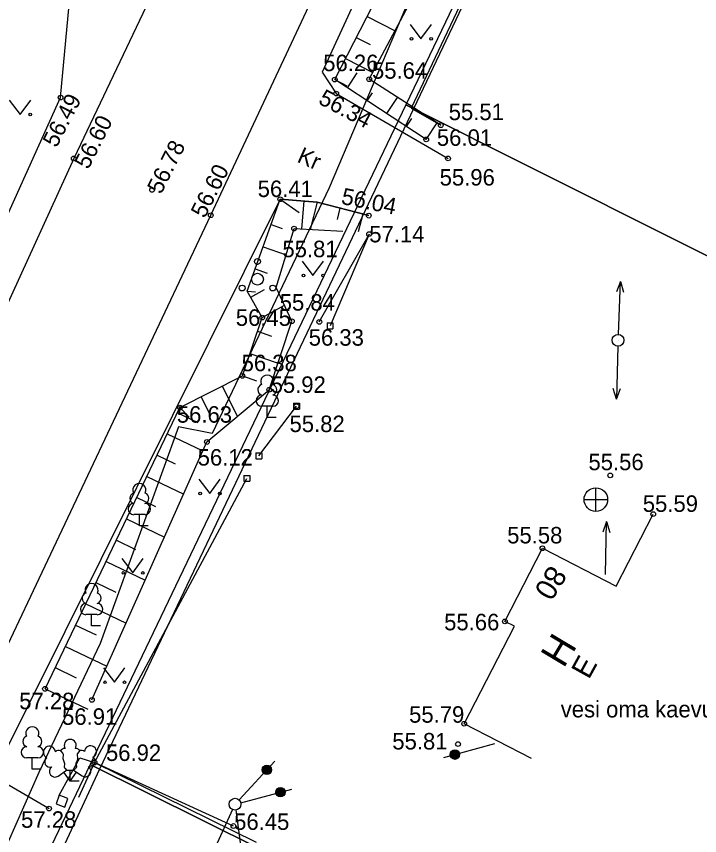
# Model space of a CAD drawing. Extents: x 639438 to 644427, y 6454477 to 6458531.
# Drawn here: x 640267.03 to 640296.03, y 6456002.1 to 6456036.87 of the extents above; entities that cross this region are included whole.
import ezdxf

# ---------------------------------------------------------------- set-up
doc = ezdxf.new("R2010")
doc.units = 0
for name, color, linetype in [('AED', 7, 'Continuous'), ('HALJASTUS', 7, 'Continuous'), ('HOONE', 7, 'Continuous'), ('KKAEV', 7, 'Continuous'), ('KORGUS', 7, 'Continuous'), ('MOOTPIIR', 7, 'Continuous'), ('MPOHULIIN', 7, 'Continuous'), ('PIIR', 7, 'Continuous'), ('POST', 7, 'Continuous'), ('PUU', 7, 'Continuous'), ('RELJEEF', 7, 'Continuous'), ('SIOHULIIN', 7, 'Continuous'), ('SITRASS', 7, 'Continuous'), ('TEE', 7, 'Continuous'), ('VKAEV', 7, 'Continuous')]:
    doc.layers.add(name, color=color, linetype=linetype)

msp = doc.modelspace()

# ---------------------------------------------------------------- linework, layer by layer
at = {"layer": 'AED'}
for p, q in [((640282.002, 6456027.63), (640280.344, 6456023.738)), ((640280.219, 6456023.863), (640280.219, 6456023.613)), ((640280.219, 6456023.863), (640280.469, 6456023.863)), ((640280.469, 6456023.863), (640280.469, 6456023.613)), ((640280.219, 6456023.613), (640280.469, 6456023.613)), ((640278.796, 6456020.448), (640278.796, 6456020.198)), ((640278.796, 6456020.448), (640279.046, 6456020.448)), ((640279.046, 6456020.448), (640279.046, 6456020.198)), ((640277.322, 6456018.221), (640278.921, 6456020.323)), ((640278.796, 6456020.198), (640279.046, 6456020.198)), ((640277.197, 6456018.346), (640277.197, 6456018.096)), ((640277.197, 6456018.346), (640277.447, 6456018.346)), ((640277.447, 6456018.346), (640277.447, 6456018.096)), ((640277.197, 6456018.096), (640277.447, 6456018.096)), ((640270.349, 6456005.2), (640276.809, 6456017.263)), ((640276.684, 6456017.388), (640276.684, 6456017.138)), ((640276.684, 6456017.388), (640276.934, 6456017.388)), ((640276.934, 6456017.388), (640276.934, 6456017.138)), ((640276.684, 6456017.138), (640276.934, 6456017.138))]:
    msp.add_line(p, q, dxfattribs=at)
for points in [[(640290.313, 6456046.754), (640283.789, 6456032.975), (640285.045, 6456032.249)], [(640268.852, 6456003.812), (640269.732, 6456005.401), (640270.349, 6456005.2), (640277.205, 6456001.828)]]:
    msp.add_lwpolyline(points, dxfattribs=at)
msp.add_lwpolyline([(640268.852, 6456003.812), (640268.716, 6456003.443), (640269.085, 6456003.307), (640269.221, 6456003.676)], close=True, dxfattribs=at)
at = {"layer": 'HALJASTUS'}
for p, q in [((640283.741, 6456036.523), (640284.204, 6456035.916)), ((640284.204, 6456035.916), (640284.65, 6456036.523)), ((640266.732, 6456033.315), (640267.195, 6456032.708)), ((640267.195, 6456032.708), (640267.641, 6456033.315)), ((640279.889, 6456023.901), (640282.024, 6456027.642)), ((640279.156, 6456026.479), (640279.619, 6456025.872)), ((640279.619, 6456025.872), (640280.065, 6456026.479)), ((640274.774, 6456017.228), (640275.237, 6456016.621)), ((640275.237, 6456016.621), (640275.683, 6456017.228)), ((640271.509, 6456013.854), (640271.972, 6456013.247)), ((640271.972, 6456013.247), (640272.418, 6456013.854)), ((640270.733, 6456009.215), (640271.196, 6456008.608)), ((640271.196, 6456008.608), (640271.642, 6456009.215))]:
    msp.add_line(p, q, dxfattribs=at)
msp.add_lwpolyline([(640276.244, 6456002.507), (640270.349, 6456005.2), (640269.671, 6456003.716)], dxfattribs=at)
for centre in [(640283.803, 6456035.916), (640284.632, 6456035.916), (640267.623, 6456032.708), (640279.218, 6456025.872), (640280.047, 6456025.872), (640274.836, 6456016.621), (640275.665, 6456016.621), (640271.571, 6456013.247), (640272.4, 6456013.247), (640270.795, 6456008.608), (640271.624, 6456008.608)]:
    msp.add_circle(centre, 0.055, dxfattribs=at)
at = {"layer": 'HOONE'}
msp.add_lwpolyline([(640288.895, 6456005.379), (640286.039, 6456006.846), (640288.165, 6456010.984), (640287.762, 6456011.191), (640289.357, 6456014.295), (640292.49, 6456012.685), (640294.061, 6456015.743)], dxfattribs=at)
at = {"layer": 'KKAEV'}
for p, q in [((640291.625, 6456015.862), (640291.625, 6456016.862)), ((640291.125, 6456016.362), (640292.125, 6456016.362))]:
    msp.add_line(p, q, dxfattribs=at)
msp.add_circle((640291.625, 6456016.362), 0.5, dxfattribs=at)
at = {"layer": 'KORGUS'}
for centre in [(640280.544, 6456034.19), (640282.007, 6456034.201), (640280.608, 6456033.593), (640268.91, 6456033.422), (640285.045, 6456032.249), (640284.425, 6456031.644), (640269.468, 6456030.841), (640285.35, 6456030.839), (640272.792, 6456029.504), (640278.234, 6456029.108), (640275.284, 6456028.428), (640281.989, 6456028.412), (640278.816, 6456027.864), (640282.002, 6456027.63), (640277.467, 6456024.085), (640278.726, 6456023.933), (640279.889, 6456023.901), (640276.625, 6456021.609), (640277.764, 6456021.023), (640273.977, 6456020.269), (640278.921, 6456020.323), (640275.119, 6456018.806), (640292.235, 6456017.389), (640294.061, 6456015.743), (640289.357, 6456014.295), (640287.762, 6456011.191), (640268.249, 6456008.329), (640270.237, 6456007.857), (640286.039, 6456006.846), (640285.775, 6456005.986), (640270.349, 6456005.2), (640268.419, 6456003.246), (640276.244, 6456002.507)]:
    msp.add_circle(centre, 0.1, dxfattribs=at)
at = {"layer": 'MOOTPIIR'}
msp.add_lwpolyline([(640692.212, 6456241.478), (640638.304, 6456217.77), (640579.742, 6456193.958), (640565.441, 6456188), (640547.228, 6456183.056), (640488.651, 6456181.734), (640429.339, 6456180.602), (640437.837, 6456154.806), (640441.08, 6456141.76), (640447.415, 6456140.035), (640449.816, 6456120.975), (640436.938, 6456117.698), (640401.644, 6456172.713), (640378.064, 6456159.296), (640358.021, 6456144.805), (640330.064, 6456116.855), (640310.421, 6456082.477), (640304.782, 6456076.898), (640270.564, 6456004.924), (640249.435, 6455959.437), (640225.348, 6455956.132)], dxfattribs=at)
at = {"layer": 'MPOHULIIN'}
for p, q in [((640292.674, 6456025.621), (640292.505, 6456025.176)), ((640292.578, 6456023.373), (640292.674, 6456025.621)), ((640292.674, 6456025.621), (640292.803, 6456025.163)), ((640292.567, 6456023.123), (640292.567, 6456023.123)), ((640292.567, 6456023.123), (640292.567, 6456023.123)), ((640292.56, 6456022.873), (640292.501, 6456020.624)), ((640292.501, 6456020.624), (640292.365, 6456021.079)), ((640292.501, 6456020.624), (640292.663, 6456021.071)), ((640292.077, 6456015.425), (640291.917, 6456014.977)), ((640292.028, 6456013.175), (640292.077, 6456015.425)), ((640292.077, 6456015.425), (640292.215, 6456014.97)), ((640292.023, 6456012.925), (640292.023, 6456012.925))]:
    msp.add_line(p, q, dxfattribs=at)
at = {"layer": 'PIIR'}
for points in [[(640294.12, 6456055.16), (640283.56, 6456033.11), (640335, 6456007.33), (640347.52, 6456030.04)], [(640283.56, 6456033.11), (640270.17, 6456005.12), (640282.17, 6455999.15), (640303.66, 6455988.47), (640317.65, 6455988.68), (640330.55, 6455988.88), (640346.76, 6455994.92), (640354.73, 6455996.4), (640335, 6456007.33)], [(640270.17, 6456005.12), (640259.38, 6455982.57), (640271.05, 6455976.77), (640292.54, 6455966.09), (640297.52, 6455963.94), (640308.66, 6455965.53), (640317.65, 6455988.68), (640303.66, 6455988.47), (640282.17, 6455999.15)]]:
    msp.add_lwpolyline(points, close=True, dxfattribs=at)
at = {"layer": 'POST'}
for centre in [(640292.567, 6456023.123), (640276.313, 6456003.433)]:
    msp.add_circle(centre, 0.25, dxfattribs=at)
at = {"layer": 'PUU'}
for p, q in [((640277.919, 6456020.321), (640277.439, 6456020.321)), ((640277.679, 6456019.846), (640277.679, 6456020.321)), ((640278.059, 6456019.846), (640277.679, 6456019.846)), ((640272.493, 6456015.722), (640272.013, 6456015.722)), ((640272.253, 6456015.247), (640272.253, 6456015.722)), ((640272.633, 6456015.247), (640272.253, 6456015.247)), ((640270.465, 6456011.477), (640269.985, 6456011.477)), ((640270.225, 6456011.002), (640270.225, 6456011.477)), ((640270.605, 6456011.002), (640270.225, 6456011.002)), ((640267.95, 6456005.398), (640267.47, 6456005.398)), ((640267.71, 6456004.923), (640267.71, 6456005.398)), ((640268.09, 6456004.923), (640267.71, 6456004.923)), ((640268.807, 6456004.625), (640269.167, 6456004.88)), ((640269.317, 6456004.405), (640269.042, 6456004.79)), ((640269.167, 6456004.88), (640269.462, 6456004.88)), ((640269.317, 6456004.405), (640269.317, 6456004.88)), ((640269.317, 6456004.405), (640269.587, 6456004.795)), ((640269.462, 6456004.88), (640269.822, 6456004.635)), ((640269.697, 6456004.405), (640269.317, 6456004.405))]:
    msp.add_line(p, q, dxfattribs=at)
for points in [[(640268.904, 6456005.692), (640269.007, 6456005.59), (640269.022, 6456005.56), (640269.022, 6456005.505), (640269.007, 6456005.415), (640269.007, 6456005.37), (640269.027, 6456005.29), (640269.067, 6456005.2), (640269.077, 6456005.155), (640269.072, 6456005.11), (640269.057, 6456005.045), (640269.057, 6456005.015), (640269.077, 6456004.975), (640269.102, 6456004.945), (640269.167, 6456004.88)], [(640269.721, 6456005.706), (640269.627, 6456005.59), (640269.612, 6456005.56), (640269.612, 6456005.505), (640269.627, 6456005.415), (640269.632, 6456005.37), (640269.612, 6456005.29), (640269.572, 6456005.2), (640269.562, 6456005.155), (640269.567, 6456005.11), (640269.582, 6456005.045), (640269.582, 6456005.015), (640269.562, 6456004.975), (640269.537, 6456004.945), (640269.467, 6456004.88)]]:
    msp.add_lwpolyline(points, dxfattribs=at)
for centre, radius in [((640277.264, 6456026.464), 0.125), ((640277.264, 6456025.714), 0.25), ((640276.614, 6456025.339), 0.125), ((640277.914, 6456025.339), 0.125)]:
    msp.add_circle(centre, radius, dxfattribs=at)
for centre, radius, start, end in [((640277.679, 6456021.366), 0.277, 332.5799, 207.4201), ((640277.509, 6456021.019), 0.233, 109.0217, 253.1415), ((640277.849, 6456021.019), 0.233, 286.8508, 70.9859), ((640277.442, 6456020.558), 0.238, 90.0016, 269.3953), ((640277.916, 6456020.558), 0.238, 270.6047, 89.9984), ((640272.253, 6456016.767), 0.277, 332.5799, 207.4201), ((640272.083, 6456016.42), 0.233, 109.0217, 253.1415), ((640272.423, 6456016.42), 0.233, 286.8508, 70.9859), ((640272.016, 6456015.959), 0.238, 90.0016, 269.3953), ((640272.49, 6456015.959), 0.238, 270.6047, 89.9984), ((640270.225, 6456012.522), 0.277, 332.5799, 207.4201), ((640270.055, 6456012.175), 0.233, 109.0217, 253.1415), ((640270.395, 6456012.175), 0.233, 286.8508, 70.9859), ((640269.988, 6456011.714), 0.238, 90.0016, 269.3953), ((640270.462, 6456011.714), 0.238, 270.6047, 89.9984), ((640267.71, 6456006.443), 0.277, 332.5799, 207.4201), ((640267.54, 6456006.096), 0.233, 109.0217, 253.1415), ((640267.88, 6456006.096), 0.233, 286.8508, 70.9859), ((640269.317, 6456005.925), 0.256, 90.0013, 211.0159), ((640269.317, 6456005.925), 0.256, 328.9841, 89.9987), ((640267.473, 6456005.635), 0.238, 90.0016, 269.3953), ((640267.947, 6456005.635), 0.238, 270.6047, 89.9984), ((640268.434, 6456005.642), 0.256, 125.5389, 246.5536), ((640268.434, 6456005.642), 0.256, 4.5218, 125.5364), ((640269.079, 6456005.593), 0.202, 84.7965, 150.2995), ((640269.555, 6456005.593), 0.202, 34.3857, 95.2035), ((640270.177, 6456005.658), 0.256, 55.522, 176.5367), ((640270.177, 6456005.658), 0.256, 294.5049, 55.5195), ((640268.462, 6456005.225), 0.224, 125.4667, 288.5349), ((640268.82, 6456005.509), 0.202, 65.2382, 130.7412), ((640269.793, 6456005.518), 0.202, 50.3173, 111.1351), ((640270.157, 6456005.24), 0.224, 252.5235, 55.5918), ((640268.671, 6456004.819), 0.237, 125.5377, 305.5366), ((640269.955, 6456004.831), 0.237, 235.5219, 55.5208)]:
    msp.add_arc(centre, radius, start, end, dxfattribs=at)
at = {"layer": 'RELJEEF'}
for p, q in [((640281.913, 6456036.859), (640283.101, 6456036.25)), ((640281.457, 6456035.969), (640282.043, 6456035.669)), ((640281, 6456035.08), (640282.159, 6456034.485)), ((640281.08, 6456033.838), (640281.494, 6456034.469)), ((640280.544, 6456034.19), (640281.055, 6456033.928)), ((640281.917, 6456033.29), (640282.14, 6456033.631)), ((640282.753, 6456032.741), (640283.205, 6456033.431)), ((640283.589, 6456032.193), (640283.818, 6456032.541)), ((640284.425, 6456031.644), (640284.888, 6456032.35)), ((640278.234, 6456029.108), (640279.03, 6456028.542)), ((640279.231, 6456029.03), (640279.139, 6456027.847)), ((640279.798, 6456028.986), (640279.495, 6456027.829)), ((640280.765, 6456028.733), (640280.64, 6456028.255)), ((640281.733, 6456028.479), (640281.535, 6456027.725)), ((640277.848, 6456028.032), (640278.307, 6456027.867)), ((640277.51, 6456027.09), (640278.478, 6456026.743)), ((640277.172, 6456026.149), (640277.68, 6456025.967)), ((640276.834, 6456025.208), (640277.187, 6456025.176)), ((640276.976, 6456024.956), (640277.556, 6456025.283)), ((640277.467, 6456024.085), (640278.408, 6456024.616)), ((640277.269, 6456023.503), (640277.86, 6456023.302)), ((640276.947, 6456022.556), (640278.137, 6456022.151)), ((640276.625, 6456021.609), (640277.224, 6456021.405)), ((640275.762, 6456021.172), (640276.411, 6456019.889)), ((640274.869, 6456020.721), (640275.247, 6456019.975)), ((640273.872, 6456020.05), (640274.74, 6456019.633)), ((640273.977, 6456020.269), (640274.361, 6456019.857)), ((640273.439, 6456019.148), (640274.949, 6456018.424)), ((640273.007, 6456018.247), (640273.774, 6456017.879)), ((640272.574, 6456017.345), (640274.134, 6456016.597)), ((640272.142, 6456016.444), (640272.934, 6456016.063)), ((640271.709, 6456015.542), (640273.319, 6456014.77)), ((640271.277, 6456014.64), (640272.094, 6456014.248)), ((640270.844, 6456013.739), (640272.504, 6456012.942)), ((640270.412, 6456012.837), (640271.254, 6456012.433)), ((640269.979, 6456011.935), (640271.69, 6456011.115)), ((640269.547, 6456011.034), (640270.414, 6456010.618)), ((640269.114, 6456010.132), (640270.875, 6456009.288)), ((640268.682, 6456009.231), (640269.574, 6456008.802)), ((640268.249, 6456008.329), (640270.06, 6456007.46))]:
    msp.add_line(p, q, dxfattribs=at)
for points in [[(640284.425, 6456031.644), (640280.544, 6456034.19), (640287.235, 6456047.231)], [(640285.045, 6456032.249), (640282.007, 6456034.201), (640288.672, 6456046.69)], [(640268.249, 6456008.329), (640273.977, 6456020.269), (640276.625, 6456021.609), (640277.467, 6456024.085), (640276.834, 6456025.208), (640278.234, 6456029.108), (640279.798, 6456028.986), (640281.989, 6456028.412)], [(640270.237, 6456007.857), (640275.119, 6456018.806), (640277.764, 6456021.023), (640278.726, 6456023.933), (640278.061, 6456025.362), (640278.816, 6456027.864), (640280.889, 6456027.758)]]:
    msp.add_lwpolyline(points, dxfattribs=at)
at = {"layer": 'SIOHULIIN'}
for p, q in [((640287.327, 6456005.995), (640285.165, 6456005.406)), ((640287.568, 6456006.06), (640287.568, 6456006.06)), ((640276.483, 6456003.617), (640278.004, 6456005.262)), ((640276.555, 6456003.497), (640278.721, 6456004.069)), ((640276.313, 6456003.433), (640276.313, 6456003.433)), ((640276.313, 6456003.433), (640276.313, 6456003.433)), ((640276.313, 6456003.433), (640276.313, 6456003.433)), ((640276.313, 6456003.433), (640276.313, 6456003.433)), ((640276.209, 6456003.206), (640275.276, 6456001.168)), ((640276.347, 6456003.185), (640276.65, 6456000.965))]:
    msp.add_line(p, q, dxfattribs=at)
for centre, radius in [((640285.643, 6456005.536), 0.199), ((640285.643, 6456005.536), 0.19), ((640285.643, 6456005.536), 0.18), ((640285.643, 6456005.536), 0.171), ((640285.643, 6456005.536), 0.162), ((640285.643, 6456005.536), 0.152), ((640285.643, 6456005.536), 0.143), ((640285.643, 6456005.536), 0.133), ((640285.643, 6456005.536), 0.124), ((640285.643, 6456005.536), 0.114), ((640285.643, 6456005.536), 0.105), ((640285.643, 6456005.536), 0.0953), ((640285.643, 6456005.536), 0.0858), ((640285.643, 6456005.536), 0.0763), ((640285.643, 6456005.536), 0.0669), ((640285.643, 6456005.536), 0.0574), ((640285.643, 6456005.536), 0.0479), ((640285.643, 6456005.536), 0.0385), ((640285.643, 6456005.536), 0.029), ((640285.643, 6456005.536), 0.0195), ((640285.643, 6456005.536), 0.0101), ((640285.643, 6456005.536), 0.00061), ((640277.667, 6456004.897), 0.199), ((640277.667, 6456004.897), 0.19), ((640277.667, 6456004.897), 0.18), ((640277.667, 6456004.897), 0.171), ((640277.667, 6456004.897), 0.162), ((640277.667, 6456004.897), 0.152), ((640277.667, 6456004.897), 0.143), ((640277.667, 6456004.897), 0.133), ((640277.667, 6456004.897), 0.124), ((640277.667, 6456004.897), 0.114), ((640277.667, 6456004.897), 0.105), ((640277.667, 6456004.897), 0.0953), ((640277.667, 6456004.897), 0.0858), ((640277.667, 6456004.897), 0.0763), ((640277.667, 6456004.897), 0.0669), ((640277.667, 6456004.897), 0.0574), ((640277.667, 6456004.897), 0.0479), ((640277.667, 6456004.897), 0.0385), ((640277.667, 6456004.897), 0.029), ((640277.667, 6456004.897), 0.0195), ((640277.667, 6456004.897), 0.0101), ((640277.667, 6456004.897), 0.00061), ((640278.241, 6456003.943), 0.199), ((640278.241, 6456003.943), 0.19), ((640278.241, 6456003.943), 0.18), ((640278.241, 6456003.943), 0.171), ((640278.241, 6456003.943), 0.162), ((640278.241, 6456003.943), 0.152), ((640278.241, 6456003.943), 0.143), ((640278.241, 6456003.943), 0.133), ((640278.241, 6456003.943), 0.124), ((640278.241, 6456003.943), 0.114), ((640278.241, 6456003.943), 0.105), ((640278.241, 6456003.943), 0.0953), ((640278.241, 6456003.943), 0.0858), ((640278.241, 6456003.943), 0.0763), ((640278.241, 6456003.943), 0.0669), ((640278.241, 6456003.943), 0.0574), ((640278.241, 6456003.943), 0.0479), ((640278.241, 6456003.943), 0.0385), ((640278.241, 6456003.943), 0.029), ((640278.241, 6456003.943), 0.0195), ((640278.241, 6456003.943), 0.0101), ((640278.241, 6456003.943), 0.00061)]:
    msp.add_circle(centre, radius, dxfattribs=at)
at = {"layer": 'SITRASS'}
msp.add_lwpolyline([(640345.925, 6456139.523), (640331.962, 6456126.012), (640324.125, 6456116.6), (640317.165, 6456106.333), (640314.577, 6456099.816), (640309.513, 6456087.019), (640305.844, 6456080.487), (640303.129, 6456077.283), (640297.469, 6456067.349), (640289.674, 6456051.672), (640280.31, 6456029.588), (640275.346, 6456019.16), (640273.918, 6456019.451), (640270.583, 6456010.257), (640267.992, 6456004.777), (640265.366, 6455998.895), (640262.825, 6455994.175), (640260.889, 6455990.182), (640258.768, 6455985.357), (640257.027, 6455981.741), (640254.468, 6455975.95), (640253.881, 6455974.837), (640253.59, 6455974.233), (640252.578, 6455973.009)], dxfattribs=at)
at = {"layer": 'TEE'}
for points in [[(640334.384, 6456141.812), (640319.551, 6456126.938), (640305.613, 6456105.391), (640292.25, 6456078.456), (640279.644, 6456052.234), (640269.468, 6456030.841), (640260.589, 6456011.403), (640251.289, 6455991.705), (640247.786, 6455984.628), (640244.528, 6455981.592), (640240.995, 6455979.83), (640237.686, 6455979.679)], [(640243.427, 6455963.565), (640248.971, 6455973.067), (640256.714, 6455988.728), (640265.809, 6456008.402), (640275.284, 6456028.428), (640285.322, 6456049.869), (640297.748, 6456076.048), (640310.184, 6456102.657), (640324.333, 6456123.479), (640337.766, 6456137.387)], [(640295.059, 6456048.326), (640288.014, 6456050.678), (640286.667, 6456048.98), (640280.007, 6456034.499), (640280.608, 6456033.593), (640285.35, 6456030.839)], [(640257.538, 6456020.562), (640260.514, 6456019.407), (640262.62, 6456019.523), (640268.91, 6456033.422), (640269.539, 6456040.249), (640267.731, 6456043.054), (640259.176, 6456050.235)], [(640281.989, 6456028.412), (640279.798, 6456028.986), (640278.234, 6456029.108), (640266.039, 6456004.639), (640268.419, 6456003.246)]]:
    msp.add_lwpolyline(points, dxfattribs=at)

# ---------------------------------------------------------------- texts
at = {"layer": 'HOONE'}
for s, height, rotation, p in [('80', 0.9, 238.461, (640289.676, 6456013.628)), ('H', 1.2, 59.0885, (640290.257, 6456009.17)), ('E', 0.9, 61.0993, (640291.325, 6456008.697))]:
    msp.add_text(s, height=height, rotation=rotation, dxfattribs=at).set_placement(p)
at = {"layer": 'KORGUS'}
for s, p in [(' 56.26', (640279.795, 6456034.545)), (' 55.64', (640281.864, 6456034.223)), (' 55.51', (640285.12, 6456032.466)), (' 56.01', (640284.617, 6456031.375)), (' 55.96', (640284.736, 6456029.689)), (' 56.41', (640277.013, 6456029.202)), (' 57.14', (640281.748, 6456027.279)), (' 55.81', (640278.064, 6456026.648)), (' 55.84', (640277.949, 6456024.381)), (' 56.45', (640276.085, 6456023.735)), (' 56.33', (640279.179, 6456022.893)), (' 56.38', (640276.332, 6456021.809)), (' 55.92', (640277.563, 6456020.89)), (' 56.63', (640273.584, 6456019.625)), (' 55.82', (640278.365, 6456019.227)), (' 56.12', (640274.467, 6456017.804)), (' 55.56', (640291.05, 6456017.608)), (' 55.59', (640293.356, 6456015.84)), (' 55.58', (640287.601, 6456014.5)), (' 55.66', (640284.926, 6456010.813)), (' 57.28', (640266.894, 6456007.464)), (' 56.91', (640268.713, 6456006.802)), (' 55.79', (640283.439, 6456006.891)), (' 55.81', (640282.727, 6456005.755)), (' 56.92', (640270.575, 6456005.268)), (' 57.28', (640266.973, 6456002.431)), (' 56.45', (640276.015, 6456002.343))]:
    msp.add_text(s, height=0.7, dxfattribs=at).set_placement(p)
for s, rotation, p in [(' 56.49', 62.5965, (640268.614, 6456031.033)), (' 56.34', 332.0909, (640279.572, 6456033.313)), (' 56.60', 63.33, (640269.971, 6456030.111)), (' 56.78', 63.33, (640273.057, 6456029.053)), (' 56.60', 63.33, (640274.912, 6456028.034)), (' 56.04', 348.4476, (640280.531, 6456028.967))]:
    msp.add_text(s, height=0.7, rotation=rotation, dxfattribs=at).set_placement(p)
at = {"layer": 'TEE'}
msp.add_text('Kr', height=0.7, rotation=336.084, dxfattribs=at).set_placement((640278.903, 6456030.708))
at = {"layer": 'VKAEV'}
msp.add_text('vesi oma kaevust', height=0.7, dxfattribs=at).set_placement((640290.134, 6456007.116))

doc.saveas('drawing.dxf')
